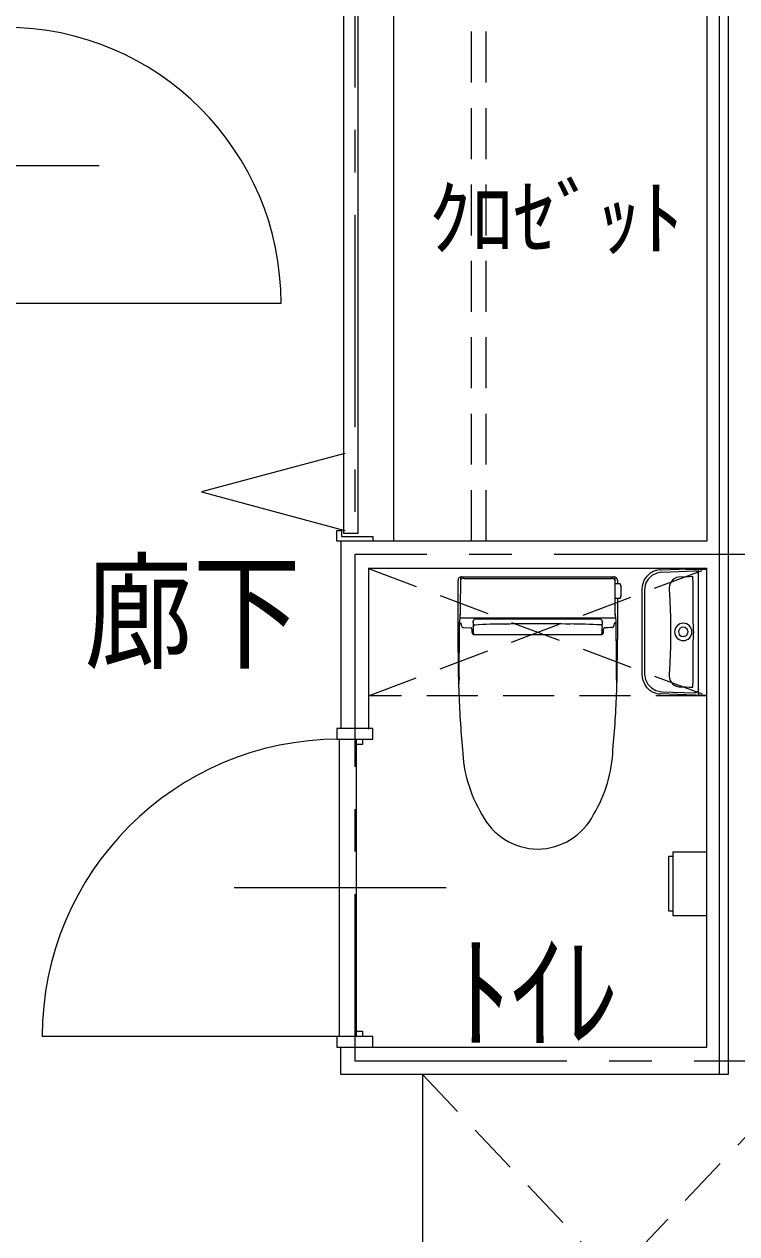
# Model space of a CAD drawing. Units: millimetres at full size; details may follow other scales. Extents: x -443943 to 462275, y -43546 to 79452.
# Drawn here: x -12891 to -11211, y -2591 to 259 of the extents above; entities that cross this region are included whole.
import ezdxf
from ezdxf.enums import TextEntityAlignment as Align

# ---------------------------------------------------------------- set-up
doc = ezdxf.new("R2010")
doc.units = ezdxf.units.MM
doc.header["$LTSCALE"] = 100
doc.linetypes.add('CHAIN1', pattern=[8, 5, -1, 1, -1])
doc.linetypes.add('DASHED1', pattern=[1.8, 1.2, -0.6])
doc.layers.add('0-0_仕上', color=4, linetype='Continuous', lineweight=9)
doc.styles.add('ＭＳ ゴシック', font='')
doc.styles.get('ＭＳ ゴシック').set_extended_font_data('MS Gothic')

msp = doc.modelspace()

# ---------------------------------------------------------------- linework, layer by layer
at = {"layer": '0-0_仕上'}
for p, q in [((-11251.7, -2215.9), (-11251.7, 2169.1)), ((-12019.2, -959), (-12019.2, 577)), ((-12137.2, -941), (-12137.2, 460)), ((-12104.2, 460), (-12104.2, -941)), ((-13169.1, -73.9), (-12713.7, -73.9)), ((-12935.2, -398.9), (-12285.2, -398.9)), ((-12134.7, -752.8), (-12472.8, -843.4)), ((-12472.8, -843.4), (-12134.7, -934)), ((-12104.2, -941), (-12137.2, -941)), ((-11391.1, -1026.8), (-11281.7, -1023)), ((-11281.7, -1323), (-11281.7, -1023)), ((-11868, -1221.8), (-11868, -1051.8)), ((-11859.8, -1043.4), (-11501, -1043.4)), ((-11492.8, -1051.8), (-11492.8, -1059.1)), ((-11427.6, -1048.2), (-11422.4, -1041.3)), ((-11392.9, -1026.9), (-11391.1, -1026.8)), ((-11392.9, -1026.9), (-11392.9, -1026.9)), ((-11387.7, -1032.1), (-11309.9, -1029.3)), ((-11361.7, -1049.7), (-11365.5, -1053.9)), ((-11354, -1045.3), (-11356.9, -1046.5)), ((-11348.8, -1044), (-11353.1, -1045)), ((-11331.6, -1043.4), (-11348.8, -1044)), ((-11281.7, -1026), (-11331.7, -1026)), ((-11323, -1043.1), (-11331.6, -1043.4)), ((-11314.5, -1042.8), (-11323, -1043.1)), ((-11314.4, -1059), (-11314.5, -1042.8)), ((-11301.7, -1319.4), (-11301.7, -1026.6)), ((-11301.7, -1026.6), (-11301.7, -1026.6)), ((-11301.7, -1026.6), (-11301.7, -1026.6)), ((-11301.7, -1038.7), (-11301.7, -1038.6)), ((-11497.3, -1059.1), (-11486.8, -1059.1)), ((-11486.8, -1059.1), (-11486.5, -1059.1)), ((-11484.7, -1063.9), (-11484.7, -1089.8)), ((-11434.3, -1072.4), (-11433.5, -1064.1)), ((-11434.3, -1072.4), (-11434.3, -1072.4)), ((-11434.3, -1273.5), (-11434.3, -1072.4)), ((-11428.7, -1073.5), (-11428.7, -1272.5)), ((-11370, -1063.7), (-11370.5, -1068.4)), ((-11370.5, -1068.9), (-11370.5, -1070.8)), ((-11370.5, -1070.8), (-11370.3, -1073.1)), ((-11370.3, -1073.1), (-11369.1, -1097.8)), ((-11366.1, -1054.7), (-11370, -1063.7)), ((-11314.4, -1067.2), (-11314.4, -1059)), ((-11314.4, -1075.3), (-11314.4, -1067.2)), ((-11314.4, -1083.4), (-11314.4, -1075.3)), ((-11486.8, -1094.6), (-11497.3, -1094.6)), ((-11492.8, -1094.6), (-11492.8, -1190.9)), ((-11486.5, -1094.6), (-11486.8, -1094.6)), ((-11369.1, -1097.8), (-11368.2, -1122.5)), ((-11314.4, -1091.6), (-11314.4, -1083.4)), ((-11314.3, -1099.7), (-11314.4, -1091.6)), ((-11314.3, -1107.8), (-11314.3, -1099.7)), ((-11314.2, -1116), (-11314.3, -1107.8)), ((-11863.3, -1139.3), (-11864.3, -1140.7)), ((-11863, -1129.8), (-11863, -1129.7)), ((-11497.8, -1129.8), (-11497.8, -1129.7)), ((-11496.5, -1140.7), (-11497.5, -1139.4)), ((-11368.2, -1122.5), (-11367.9, -1134.9)), ((-11367.9, -1134.9), (-11367.7, -1147.4)), ((-11314.2, -1124.1), (-11314.2, -1116)), ((-11314.1, -1128.2), (-11314.2, -1124.1)), ((-11314.1, -1132.2), (-11314.1, -1128.2)), ((-11314.1, -1136.3), (-11314.1, -1132.2)), ((-11314, -1140.4), (-11314.1, -1136.3)), ((-11863.3, -1152.2), (-11861.6, -1152.2)), ((-11685.7, -1140.3), (-11862.1, -1140.5)), ((-11855.5, -1162.5), (-11838.1, -1163.5)), ((-11838.1, -1163.5), (-11838.1, -1163.5)), ((-11835.4, -1166.4), (-11835.4, -1173.4)), ((-11832.7, -1150.6), (-11832.8, -1150.6)), ((-11832.7, -1156.5), (-11832.6, -1157.8)), ((-11832.6, -1157.8), (-11832.6, -1158.5)), ((-11832.5, -1159.9), (-11832.2, -1160.2)), ((-11832.2, -1160.2), (-11832.1, -1160.2)), ((-11531.7, -1143.2), (-11829.1, -1143.2)), ((-11756.4, -1154.4), (-11755.4, -1154.4)), ((-11685.7, -1140.3), (-11685.7, -1140.3)), ((-11675.1, -1140.3), (-11685.7, -1140.3)), ((-11685.4, -1141.1), (-11685.4, -1140.3)), ((-11684.9, -1141.6), (-11675.9, -1141.6)), ((-11675.9, -1141.6), (-11675.9, -1141.6)), ((-11675.4, -1141.1), (-11675.4, -1140.3)), ((-11675.1, -1140.3), (-11675.1, -1140.3)), ((-11498.7, -1140.5), (-11675.1, -1140.3)), ((-11605.4, -1154.4), (-11604.4, -1154.4)), ((-11528.6, -1160.2), (-11528.7, -1160.2)), ((-11528.4, -1159.9), (-11528.6, -1160.2)), ((-11528.2, -1157.8), (-11528.2, -1156.5)), ((-11528.2, -1158.5), (-11528.2, -1157.8)), ((-11525.4, -1173.4), (-11525.4, -1166.4)), ((-11497.5, -1152.2), (-11499.2, -1152.2)), ((-11367.7, -1147.4), (-11367.7, -1173)), ((-11313.9, -1144.4), (-11314, -1140.4)), ((-11313.9, -1148.5), (-11313.9, -1144.4)), ((-11313.8, -1152.6), (-11313.9, -1148.5)), ((-11313.7, -1156.7), (-11313.8, -1152.6)), ((-11313.7, -1160.7), (-11313.7, -1156.7)), ((-11313.6, -1164.8), (-11313.7, -1160.7)), ((-11313.6, -1166.9), (-11313.6, -1164.8)), ((-11313.5, -1168.9), (-11313.6, -1166.9)), ((-11865.4, -1172.8), (-11865.4, -1173.9)), ((-11831.7, -1175.8), (-11831.7, -1179)), ((-11829.4, -1179.4), (-11531.4, -1179.4)), ((-11530.1, -1179.3), (-11528.9, -1178.9)), ((-11529.2, -1179), (-11529.1, -1175.8)), ((-11495.4, -1173.9), (-11495.4, -1172.8)), ((-11367.7, -1173), (-11367.7, -1185.9)), ((-11367.7, -1185.9), (-11367.7, -1198.6)), ((-11313.9, -1197.4), (-11313.8, -1193.4)), ((-11313.8, -1193.4), (-11313.7, -1189.3)), ((-11313.7, -1185.2), (-11313.6, -1181.1)), ((-11313.7, -1189.3), (-11313.7, -1185.2)), ((-11313.6, -1179.1), (-11313.5, -1177.1)), ((-11313.6, -1181.1), (-11313.6, -1179.1)), ((-11313.5, -1170.9), (-11313.5, -1168.9)), ((-11313.5, -1170.9), (-11313.5, -1173)), ((-11313.5, -1173), (-11313.5, -1175)), ((-11313.5, -1177.1), (-11313.5, -1175)), ((-11368.2, -1223.4), (-11369.1, -1248.1)), ((-11367.9, -1211), (-11368.2, -1223.4)), ((-11367.7, -1198.6), (-11367.9, -1211)), ((-11314.2, -1221.8), (-11314.1, -1217.8)), ((-11314.2, -1230), (-11314.2, -1221.8)), ((-11314.1, -1209.6), (-11314, -1205.6)), ((-11314.1, -1213.7), (-11314.1, -1209.6)), ((-11314.1, -1217.8), (-11314.1, -1213.7)), ((-11314, -1205.6), (-11313.9, -1201.5)), ((-11313.9, -1201.5), (-11313.9, -1197.4)), ((-11369.1, -1248.1), (-11370.3, -1272.8)), ((-11314.4, -1254.4), (-11314.3, -1246.2)), ((-11314.3, -1238.1), (-11314.2, -1230)), ((-11314.3, -1246.2), (-11314.3, -1238.1)), ((-11434.3, -1273.5), (-11434.3, -1273.5)), ((-11370.4, -1273.8), (-11370.5, -1275.1)), ((-11370.5, -1277.5), (-11370, -1282.2)), ((-11370.3, -1272.8), (-11370.4, -1273.6)), ((-11370, -1282.2), (-11368.3, -1287.3)), ((-11314.4, -1262.5), (-11314.4, -1254.4)), ((-11314.4, -1270.6), (-11314.4, -1262.5)), ((-11314.4, -1278.8), (-11314.4, -1270.6)), ((-11314.4, -1286.9), (-11314.4, -1278.8)), ((-11867.1, -1294.5), (-11867.2, -1294)), ((-11866.3, -1295.1), (-11866.7, -1294.9)), ((-11866.5, -1305.8), (-11866.3, -1304.4)), ((-11494.9, -1295.2), (-11494.6, -1295.1)), ((-11494.6, -1295.1), (-11494.1, -1294.9)), ((-11494.6, -1304.4), (-11494.3, -1305.8)), ((-11494.1, -1294.9), (-11494.1, -1294.9)), ((-11493.7, -1294.5), (-11493.6, -1294)), ((-11493.7, -1294.5), (-11493.7, -1294.5)), ((-11422.4, -1304.6), (-11427.6, -1297.7)), ((-11368.3, -1287.3), (-11366.1, -1291.2)), ((-11366.1, -1291.2), (-11365.5, -1292)), ((-11365.5, -1292), (-11361.7, -1296.2)), ((-11361.7, -1296.2), (-11358.7, -1298.4)), ((-11358.7, -1298.4), (-11356.9, -1299.5)), ((-11356.9, -1299.5), (-11354, -1300.7)), ((-11354, -1300.7), (-11353.5, -1300.9)), ((-11352.8, -1301.1), (-11348.8, -1302)), ((-11348.8, -1302), (-11331.6, -1302.6)), ((-11331.6, -1302.6), (-11323, -1302.9)), ((-11323, -1302.9), (-11314.5, -1303.2)), ((-11314.5, -1303.2), (-11314.4, -1286.9)), ((-11301.7, -1307.3), (-11301.7, -1307.2)), ((-11392.9, -1319), (-11392.9, -1319.1)), ((-11391.1, -1319.1), (-11392.9, -1319.1)), ((-11310.9, -1321.9), (-11391.1, -1319.1)), ((-11387.7, -1313.9), (-11309.9, -1316.6)), ((-11309.7, -1322), (-11310.9, -1321.9)), ((-11309.7, -1322), (-11307.9, -1322.1)), ((-11307.2, -1322.1), (-11307.9, -1322.1)), ((-11307, -1322.1), (-11306.2, -1322.1)), ((-11306.2, -1322.1), (-11298.9, -1322.4)), ((-11301.7, -1319.4), (-11301.7, -1319.4)), ((-11298.9, -1322.4), (-11298.8, -1322.4)), ((-11281.7, -1323), (-11298.8, -1322.4)), ((-12148.2, -1425.9), (-12148.2, -2125.9)), ((-12108.2, -1425.9), (-12108.2, -2125.9)), ((-11371.7, -1700.9), (-11361.7, -1700.9)), ((-11371.7, -1830.9), (-11371.7, -1700.9)), ((-11361.7, -1690.9), (-11281.7, -1690.9)), ((-11361.7, -1690.9), (-11361.7, -1840.9)), ((-11895.8, -1775.9), (-12395.8, -1775.9)), ((-11361.7, -1830.9), (-11371.7, -1830.9)), ((-11361.7, -1840.9), (-11281.7, -1840.9)), ((-12148.2, -2125.9), (-12848.2, -2125.9))]:
    msp.add_line(p, q, dxfattribs=at)
at = {"layer": '0-0_仕上', "color": 3, "lineweight": 20}
for p, q in [((-11231.7, 2149.1), (-11231.7, -2215.9)), ((-11951.7, -2215.9), (-11951.7, -3165.9)), ((-11231.7, -2215.9), (-11951.7, -2215.9))]:
    msp.add_line(p, q, dxfattribs=at)
at = {"layer": '0-0_仕上', "linetype": 'CHAIN1'}
for p, q in [((-12111.7, 609.5), (-12111.7, -2183.4)), ((-11141.7, -990.5), (-12111.7, -990.5)), ((-12111.7, -2183.4), (-11141.7, -2183.4))]:
    msp.add_line(p, q, dxfattribs=at)
at = {"layer": '0-0_仕上', "color": 7, "linetype": 'DASHED1', "lineweight": 15}
for p, q in [((-11836.2, -959), (-11836.2, 577)), ((-11802.2, -959), (-11802.2, 577)), ((-12079.2, -1323.4), (-11281.7, -1024)), ((-12079.1, -1024), (-11281.7, -1323.4)), ((-11281.7, -1323.4), (-12079.2, -1323.4))]:
    msp.add_line(p, q, dxfattribs=at)
at = {"layer": '0-0_仕上', "color": 7, "lineweight": 15}
for p, q in [((-11281.7, 577), (-11281.7, -959)), ((-12154.2, -934), (-12143.2, -934)), ((-12154.2, -959), (-12154.2, -934)), ((-12143.2, -934), (-12143.2, -948)), ((-11281.7, -959), (-12154.2, -959)), ((-12144.2, -959), (-12144.2, -1400.9)), ((-12143.2, -948), (-12069.2, -948)), ((-12069.2, -948), (-12069.2, -959)), ((-12079.2, -1024), (-12079.2, -1402.4)), ((-11281.7, -1024), (-12079.2, -1024)), ((-11281.7, -2150.9), (-11281.7, -1024)), ((-12154.2, -1400.9), (-12154.2, -1425.9)), ((-12069.2, -1400.9), (-12154.2, -1400.9)), ((-12069.2, -1425.9), (-12069.2, -1400.9)), ((-12154.2, -1425.9), (-12069.2, -1425.9)), ((-12108.2, -1437.9), (-12108.2, -1425.9)), ((-12093.2, -1437.9), (-12108.2, -1437.9)), ((-12093.2, -1425.9), (-12093.2, -1437.9)), ((-12154.2, -2125.9), (-12154.2, -2150.9)), ((-12069.2, -2125.9), (-12154.2, -2125.9)), ((-12108.2, -2113.9), (-12093.2, -2113.9)), ((-12108.2, -2125.9), (-12108.2, -2113.9)), ((-12093.2, -2113.9), (-12093.2, -2125.9)), ((-12069.2, -2150.9), (-12069.2, -2125.9)), ((-12154.2, -2150.9), (-11281.7, -2150.9)), ((-12144.2, -2215.9), (-12144.2, -2150.9)), ((-11951.7, -2215.9), (-12144.2, -2215.9))]:
    msp.add_line(p, q, dxfattribs=at)
at = {"layer": '0-0_仕上', "color": 3, "linetype": 'DASHED1', "lineweight": 20}
for p, q in [((-11951.7, -2215.9), (-11051.7, -3165.9)), ((-11951.7, -3165.9), (-11051.7, -2215.9)), ((-11051.7, -2215.9), (-11231.7, -2215.9))]:
    msp.add_line(p, q, dxfattribs=at)
at = {"layer": '0-0_仕上'}
for points in [[(-11433.5, -1064.1), (-11429.4, -1051.5), (-11427.6, -1048.2)], [(-11387.7, -1032.1), (-11400, -1034.3), (-11411.2, -1039.9), (-11420.1, -1048.4), (-11426.1, -1059.2), (-11428.7, -1073.5)], [(-11301.7, -1037.3), (-11303.3, -1032.5), (-11307.4, -1029.6), (-11309.9, -1029.3)], [(-11326.2, -1173), (-11328.1, -1166.7), (-11333.3, -1162.5), (-11339.9, -1162), (-11345.4, -1165), (-11348.5, -1170.9), (-11348.7, -1173)], [(-11348.7, -1173), (-11346.9, -1179), (-11342.2, -1183.1), (-11335.6, -1184.1), (-11329.7, -1181.1), (-11326.5, -1175.8), (-11326.2, -1173)], [(-11427.6, -1297.7), (-11432.7, -1285.5), (-11434.3, -1273.5)], [(-11428.7, -1272.5), (-11426.7, -1284.8), (-11421.2, -1296.1), (-11412.5, -1305), (-11401.7, -1311.1), (-11387.7, -1313.9)], [(-11301.7, -1308.6), (-11303.3, -1313.5), (-11307.5, -1316.3), (-11309.9, -1316.6)]]:
    msp.add_lwpolyline(points, dxfattribs=at)
for centre, radius, start, end in [((-12935.2, -398.9), 650, 0, 90), ((-11298.7, -1026.6), 3, 92, 180), ((-11860.6, -1050.9), 7.47, 84.1319, 187.4101), ((169675763.8, -938936), 169690218.3, 179.68332, 179.68335), ((-11855.1, -1054.4), 7.58, 83.189, 186.4095), ((-11678.7, 148388.1), 149435, 269.93273, 269.99935), ((-11682.1, 148388.1), 149435, 270.00065, 270.06727), ((-11505.7, -1054.4), 7.58, 353.5905, 96.811), ((-11500.2, -1050.9), 7.47, 352.5899, 95.8681), ((-169699142.1, -938936.1), 169690235.8, 0.31665, 0.31668), ((-11389.4, -1071.3), 44.6, 132.1621, 137.7651), ((-11389.6, -1071), 44.2, 120.7967, 132.1702), ((-11389.8, -1070.8), 44, 115.0872, 120.7981), ((-11389.8, -1070.7), 43.9, 103.5626, 115.096), ((-11389.7, -1070.8), 44, 94.1053, 103.5711), ((-11345.5, -1068.3), 24.6, 122.5452, 130.9951), ((-11346.5, -1066.8), 22.8, 117.0773, 122.5657), ((-11486.5, -1059.6), 0.5, 19.2409, 90), ((-11535.9, -1076.8), 52.8, 14.4027, 19.2409), ((-11484.9, -1063.8), 0.2, 348.027, 14.4027), ((-11561.5, -1076.8), 78, 0.0001, 9.06), ((-11561.5, -1076.8), 78, 350.94, 359.9999), ((-11486.5, -1094.1), 0.5, 270, 340.7591), ((-11535.9, -1076.8), 52.8, 340.7591, 345.5973), ((-11484.9, -1089.9), 0.2, 345.5964, 11.129), ((-11928.3, -1133.3), 65.3, 354.665, 1.6574), ((-11862.2, -1139.5), 1.07, 172.7535, 277.2754), ((-11498.6, -1139.5), 1.07, 262.7808, 7.1903), ((-2252212.6, -13513.4), 2240749.1, 0.31661, 0.31665), ((-11432.5, -1133.3), 65.3, 178.3426, 185.335), ((-12417.6, -1870.9), 1175.4, 38.4836, 38.4891), ((-11721.9, -1159.8), 143.7, 172.3652, 181.6924), ((-11844.7, -1161.5), 20.8, 154.0261, 190.3082), ((-11479.6, -1176.6), 385.8, 178.3092, 179.4272), ((-11861.6, -1153.4), 1.07, 7.3344, 90.2789), ((-11885.5, -1158.8), 25.6, 359.4821, 11.7984), ((-11856.4, -1158.6), 3.5, 187.1576, 240.2123), ((-11855.4, -1158), 4.5, 232.6202, 268.4561), ((-11838.1, -1166.2), 2.65, 355.9446, 91.0681), ((-11559, -1150.1), 273.8, 180.1216, 181.3396), ((-45552.8, 1554.1), 33828.4, 355.41411, 355.41959), ((-11824.7, -1149.5), 8.1, 150.1531, 164.8184), ((-11823.4, -1158.4), 9.14, 180.7091, 189.3597), ((-11988.8, -1172.4), 157.1, 358.79, 4.4615), ((-11828.6, -1160.2), 3.5, 93.184, 180.2892), ((-11821.5, -1154.2), 13.4, 124.6397, 139.5377), ((-11745.9, -2615.5), 1461.1, 90.4125, 93.2534), ((-11684.5, -12127.6), 10973.4, 89.97849, 90.37009), ((-11684.9, -1141.1), 0.5, 180.1094, 270.109), ((-11676.3, -12127.7), 10973.5, 89.62991, 90.02151), ((-11675.9, -1141.1), 0.5, 269.891, 359.8906), ((-11614.9, -2613.7), 1459.4, 86.745, 89.5893), ((-11532.2, -1160.2), 3.5, 359.7127, 86.8161), ((-11539.3, -1154.2), 13.4, 40.4623, 55.3603), ((-11536.2, -1149.5), 8.1, 15.1816, 29.8469), ((-11372.1, -1172.4), 157.1, 175.5385, 181.21), ((-11537.4, -1158.4), 9.13, 350.6396, 359.2893), ((-5387, -653.3), 6161.2, 184.60006, 184.6301), ((-11801.9, -1150.1), 273.8, 358.6605, 359.8784), ((-11522.7, -1166.2), 2.73, 89.9665, 183.5248), ((-11159.1, -7575.7), 6422.5, 93.0903, 93.24563), ((-11505.4, -1157.7), 4.78, 271.7905, 305.656), ((-11504.1, -1158.7), 3.25, 296.7139, 354.6682), ((-11475.3, -1158.8), 25.6, 168.1948, 180.5212), ((-11499.1, -1153.4), 1.2, 95.478, 169.0902), ((-11497.5, -1153.2), 1, 359.9752, 89.9751), ((-11638.9, -1159.8), 143.7, 358.3076, 7.6348), ((-11598.8, -1168.7), 103.5, 357.7037, 8.5676), ((-11337.4, -1173), 20.4, 0.0003, 179.9997), ((-6370.5, -1254.7), 5495.5, 179.1579, 180.3152), ((-11829.4, -1173.4), 6, 180, 247.0026), ((-11829.4, -1173.4), 6, 247.0026, 270), ((-11531.4, -1173.4), 6, 270, 292.9975), ((-11531.4, -1173.4), 6, 292.9975, 0), ((-11530.1, -1176.2), 2.92, 294.1608, 310.7724), ((-16990.3, -1254.7), 5495.5, 359.6848, 0.8421), ((-15914.8, -1212.5), 4422.1, 359.159, 0.2802), ((-11337.4, -1173), 20.4, 180.0002, 359.9998), ((-9365, -1230.6), 2503.1, 179.7998, 181.0728), ((-9582.1, -1233.4), 2285.9, 181.1036, 181.5179), ((-13780.5, -1233.4), 2287.7, 358.4823, 358.8962), ((-11344, -1276.8), 26.5, 176.3839, 181.4334), ((-11866.2, -1294.1), 0.97, 201.8565, 236.7845), ((-11811.6, -1308.8), 54.9, 176.9098, 183.0152), ((-12000.6, -1294.2), 134.7, 355.6398, 1.4428), ((-12538.4, -1293.5), 672.5, 0.2326, 0.7309), ((-10822.4, -1293.5), 672.5, 179.2691, 179.7674), ((-11360.2, -1294.2), 134.7, 178.5572, 184.3602), ((-11549.2, -1308.8), 54.9, 356.9848, 3.0902), ((-11494.6, -1294.1), 0.94, 302.8833, 338.6081), ((-11494.6, -1294.1), 0.97, 303.2492, 338.1772), ((-11389.4, -1274.7), 44.6, 222.2353, 227.8376), ((-11389.6, -1275), 44.2, 227.8295, 239.2037), ((-11344.2, -1271.5), 30.8, 252.4253, 253.796), ((-9574.2, -1234.2), 2293.6, 181.9355, 185.3915), ((-13786.6, -1234.2), 2293.6, 354.6085, 358.0645), ((-11389.8, -1275.2), 44, 239.2021, 244.9126), ((-11389.8, -1275.2), 43.9, 244.9038, 256.4377), ((-11389.7, -1275.1), 44, 256.4289, 265.8947), ((-11298.7, -1319.4), 3, 180, 268), ((-12148.2, -2125.9), 700, 90, 180), ((-11540.2, -1438.7), 317.6, 181.9806, 211.1766), ((-11820.6, -1438.7), 317.6, 328.8234, 358.0194), ((-11679.1, -1535.2), 149.3, 207.1098, 269.4956), ((-11681.7, -1535.2), 149.3, 270.5044, 332.8902)]:
    msp.add_arc(centre, radius, start, end, dxfattribs=at)

# ---------------------------------------------------------------- texts
at = {"layer": '0-0_仕上', "style": 'ＭＳ ゴシック'}
msp.add_text('ｸﾛｾﾞｯﾄ', height=146.6, dxfattribs=at).set_placement((-11937.7, -314.8), align=Align.BOTTOM_LEFT)
at = {"layer": '0-0_仕上', "color": 7, "style": 'ＭＳ ゴシック', "width": 0.85}
for s, p in [('廊下', (-12748.6, -1302)), ('ﾄｲﾚ', (-11872.7, -2197.4))]:
    msp.add_text(s, height=219.9, dxfattribs=at).set_placement(p, align=Align.BOTTOM_LEFT)

doc.saveas('drawing.dxf')
